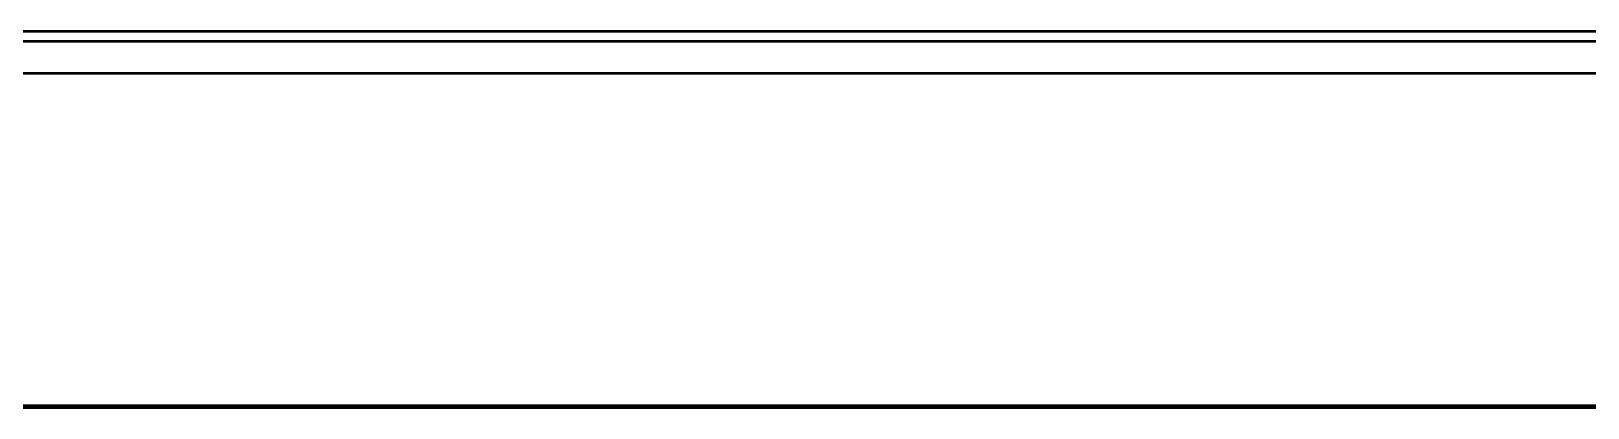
# Model space of a CAD drawing. Header units: metres. Extents: x 4 to 49, y -1186 to 3.
# Drawn here: x 13.025 to 13.577, y -1182.35 to -1182.216 of the extents above; entities that cross this region are included whole.
import ezdxf

# ---------------------------------------------------------------- set-up
doc = ezdxf.new("R2010")
doc.units = ezdxf.units.M
doc.layers.add('A-WALL', color=7, linetype='Continuous', lineweight=50)

# ---------------------------------------------------------------- blocks, each defined once
blk = doc.blocks.new('Walls 2 - Walls 2-6845191-DRG-2873222 - SOUTHERN SCREEN POST - PLAN')
at = {"layer": 'A-WALL'}
for p, q in [((207.29974, 1205.00225), (241.70629, 1208.01245)), ((207.29995, 1205.00158), (241.70647, 1208.01178)), ((207.33599, 1204.88662), (241.73884, 1207.89617)), ((207.33957, 1204.87523), (241.74195, 1207.88507)), ((241.74295, 1207.88149), (207.34058, 1204.87199))]:
    blk.add_line(p, q, dxfattribs=at)

msp = doc.modelspace()

# ---------------------------------------------------------------- block references
at = {"layer": 'A-WALL', "rotation": 175.0000000000005}
msp.add_blockref('Walls 2 - Walls 2-6845191-DRG-2873222 - SOUTHERN SCREEN POST - PLAN', (358.29479, 0), dxfattribs=at)

doc.saveas('drawing.dxf')
